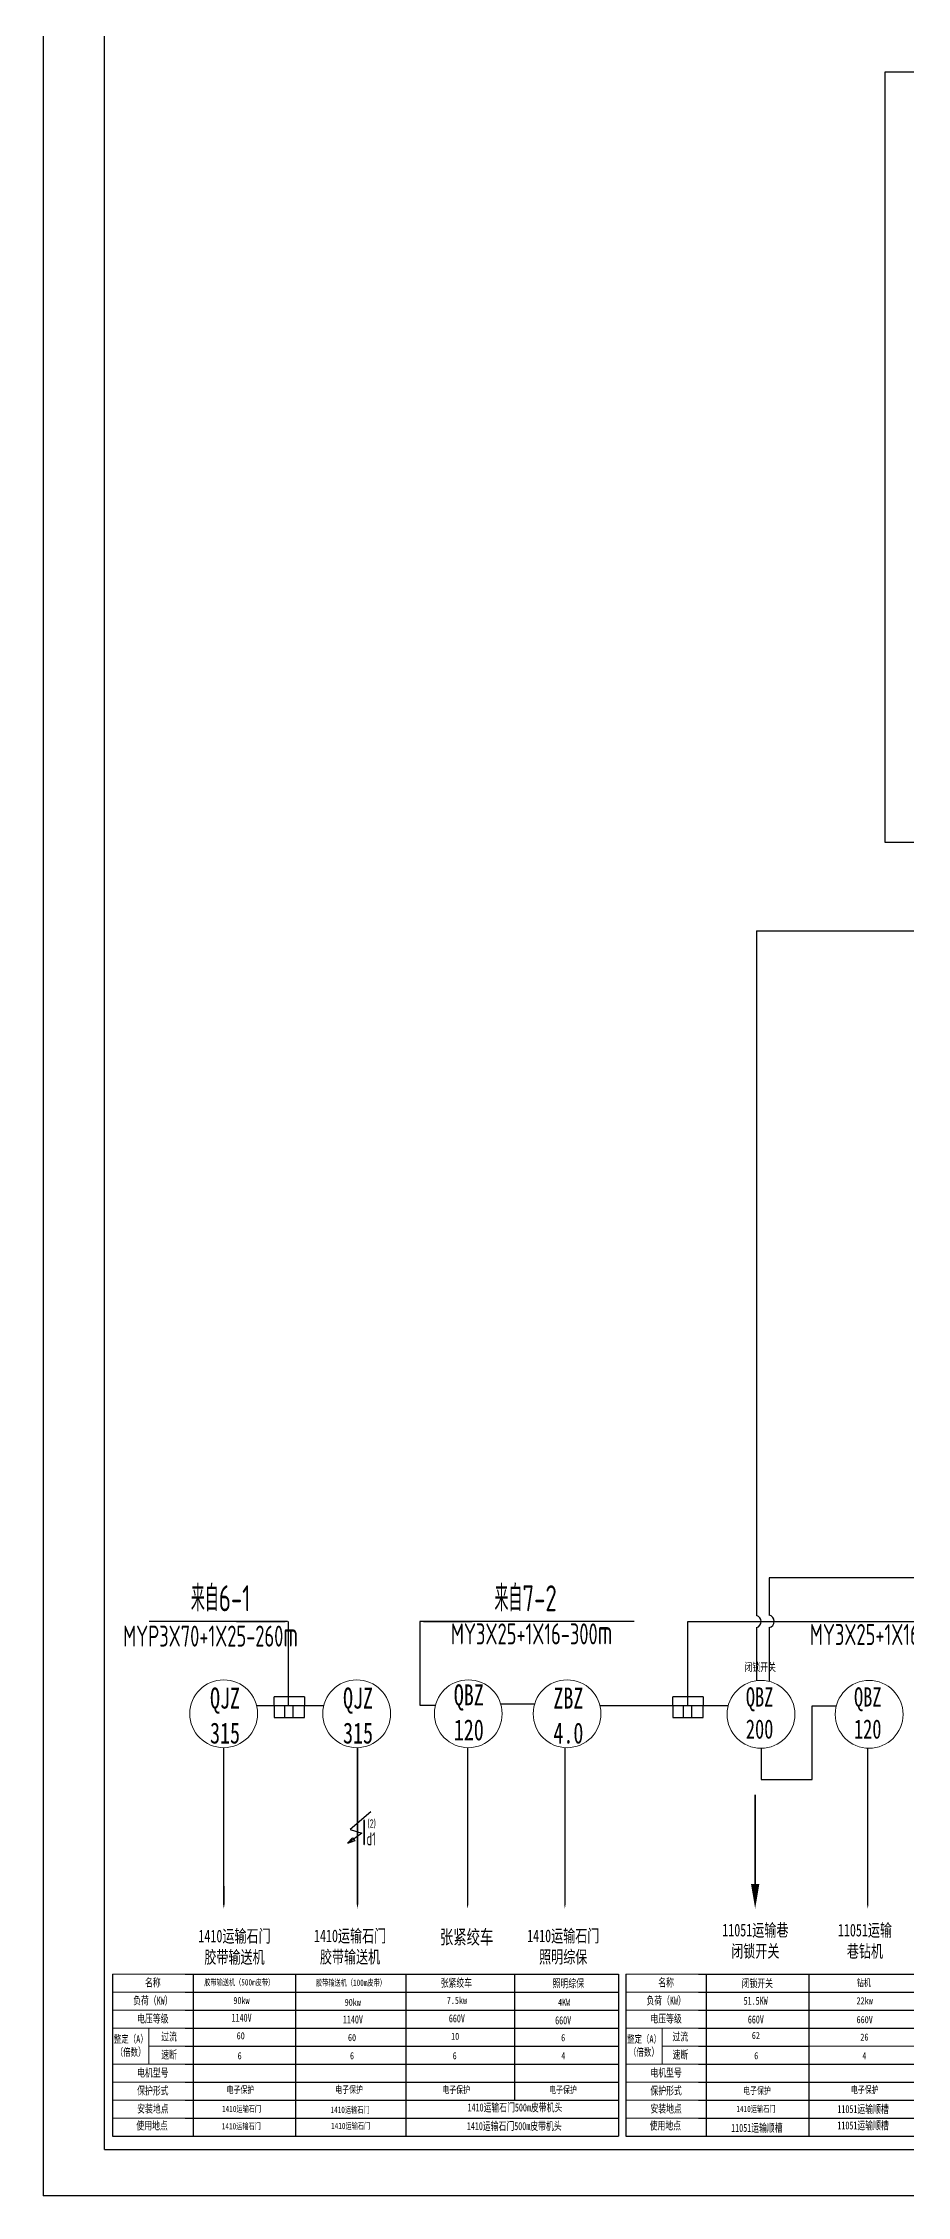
# Model space of a CAD drawing. Header units: millimetres. Extents: x -10061 to 3337, y -3023 to -418.
# Drawn here: x -10061 to -9814, y -3023 to -2407 of the extents above; entities that cross this region are included whole.
import ezdxf
from ezdxf.lldxf.tags import DXFTag

# ---------------------------------------------------------------- set-up
doc = ezdxf.new("R2010")
doc.units = ezdxf.units.MM
doc.layers.add('图框内框', color=16, linetype='Continuous', lineweight=100)
doc.layers.add('粗虚线', color=7, linetype='ACAD_ISO02W100', lineweight=25)
doc.styles.add('仿宋_GB2312', font='', dxfattribs={"width": 0.7, "height": 3})
doc.styles.add('国标', font='gbenor.shx', dxfattribs={"width": 0.75, "height": 3.5, "bigfont": 'gbcbig.shx'})
doc.styles.add('工程字', font='gbenor.shx', dxfattribs={"width": 0.67, "bigfont": 'gbcbig.shx'})
doc.styles.get('仿宋_GB2312').set_extended_font_data('FangSong_GB2312')
tags = doc.linetypes.add('ACAD_ISO02W100', pattern=[15, 12, -3]).pattern_tags.tags
tags[6:7] = [DXFTag(74, 4), DXFTag(75, 0), DXFTag(340, '0'), DXFTag(46, 1.0), DXFTag(50, 0.0), DXFTag(44, 0.0), DXFTag(45, 0.0)]
tags[4:5] = [DXFTag(74, 4), DXFTag(75, 0), DXFTag(340, '0'), DXFTag(46, 1.0), DXFTag(50, 0.0), DXFTag(44, 0.0), DXFTag(45, 0.0)]
tags = doc.linetypes.add('HIDDEN', pattern=[0.375, 0.25, -0.125]).pattern_tags.tags
tags[6:7] = [DXFTag(74, 4), DXFTag(75, 0), DXFTag(340, '0'), DXFTag(46, 1.0), DXFTag(50, 0.0), DXFTag(44, 0.0), DXFTag(45, 0.0)]
tags[4:5] = [DXFTag(74, 4), DXFTag(75, 0), DXFTag(340, '0'), DXFTag(46, 1.0), DXFTag(50, 0.0), DXFTag(44, 0.0), DXFTag(45, 0.0)]

msp = doc.modelspace()

# ---------------------------------------------------------------- linework, layer by layer
at = {"color": 0, "lineweight": -3}
msp.add_line((-10060.78, -2078.4), (-10060.78, -3022.9), dxfattribs=at)
at = {"color": 0, "lineweight": 35}
msp.add_line((-9857.06, -2933.65), (-9857.06, -2908.2), dxfattribs=at)
at = {"color": 7, "lineweight": 15}
for p, q in [((-10040.87, -2959.44), (-10020.12, -2959.44)), ((-9894.04, -2959.44), (-9873.28, -2959.44)), ((-10040.87, -2964.59), (-10020.12, -2964.59)), ((-9894.04, -2964.59), (-9873.28, -2964.59)), ((-10040.87, -2969.74), (-10020.12, -2969.74)), ((-9894.04, -2969.74), (-9873.28, -2969.74)), ((-10040.87, -2974.89), (-10020.12, -2974.89)), ((-10030.49, -2974.89), (-10030.49, -2985.2)), ((-9894.04, -2974.89), (-9873.28, -2974.89)), ((-9883.66, -2974.89), (-9883.66, -2985.2)), ((-10040.87, -2985.2), (-10020.12, -2985.2)), ((-10030.49, -2980.04), (-10020.12, -2980.04)), ((-9894.04, -2985.2), (-9873.28, -2985.2)), ((-9883.66, -2980.04), (-9873.28, -2980.04)), ((-10040.87, -2990.35), (-10020.12, -2990.35)), ((-9894.04, -2990.35), (-9873.28, -2990.35)), ((-10040.87, -2995.5), (-10020.12, -2995.5)), ((-9894.04, -2995.5), (-9873.28, -2995.5)), ((-10040.87, -3000.65), (-10020.12, -3000.65)), ((-9894.04, -3000.65), (-9873.28, -3000.65))]:
    msp.add_line(p, q, dxfattribs=at)
at = {"color": 7, "linetype": 'ByBlock', "lineweight": 30}
msp.add_line((-10043.2, -3009.66), (-8165.88, -3009.51), dxfattribs=at)
at = {"lineweight": -2}
msp.add_line((-8149.48, -3022.9), (-10060.78, -3022.9), dxfattribs=at)
at = {"color": 0, "lineweight": 35}
for points in [[(-10005.47, -2858.63, 0.4, 0.4, 0), (-9997.61, -2858.63, 2.4, 0, 0), (-9990.52, -2858.64, 0, 0, 0)], [(-9938, -2858.64, 0.4, 0.4, 0), (-9945.86, -2858.64, 2.4, 0, 0), (-9952.95, -2858.64, 0, 0, 0)], [(-10009.09, -2894.7, 0.4, 0.4, 0), (-10009.07, -2933.65, 2.4, 0, 0), (-10009.07, -2940.74, 0, 0, 0)], [(-9970.82, -2894.7, 0.4, 0.4, 0), (-9970.82, -2933.65, 2.4, 0, 0), (-9970.82, -2940.74, 0, 0, 0)], [(-9939.33, -2894.7, 0.4, 0.4, 0), (-9939.33, -2933.65, 2.4, 0, 0), (-9939.33, -2940.74, 0, 0, 0)], [(-9911.5, -2894.7, 0.4, 0.4, 0), (-9911.5, -2933.65, 2.4, 0, 0), (-9911.5, -2940.74, 0, 0, 0)], [(-9824.85, -2894.74, 0.4, 0.4, 0), (-9824.85, -2933.69, 2.4, 0, 0), (-9824.85, -2940.78, 0, 0, 0)], [(-9857.06, -2933.65, 0.4, 0.4, 0), (-9857.06, -2933.65, 2.4, 0, 0), (-9857.06, -2940.74, 0, 0, 0)]]:
    msp.add_lwpolyline(points, format="xyseb", dxfattribs=at)
at = {"color": 7, "lineweight": 15}
for centre in [(-10009.1, -2885), (-9971.06, -2885), (-9939.14, -2885), (-9910.87, -2885), (-9855.39, -2885.17), (-9824.46, -2885.17)]:
    msp.add_circle(centre, 9.7, dxfattribs=at)
at = {"layer": '图框内框', "color": 0, "lineweight": 30}
msp.add_line((-10043.2, -3009.66), (-10043.2, -2091.86), dxfattribs=at)
at = {"layer": '图框内框', "color": 3, "linetype": 'HIDDEN', "lineweight": -3}
for p, q in [((-9856.66, -2661.07), (-9856.66, -2856.89)), ((-9856.66, -2661.07), (-9552.46, -2661.07)), ((-9856.66, -2860.35), (-9856.66, -2875.55))]:
    msp.add_line(p, q, dxfattribs=at)
at = {"layer": '图框内框', "color": 1, "linetype": 'HIDDEN', "lineweight": -3}
for p, q in [((-9853.06, -2846.17), (-9853.06, -2856.79)), ((-8652.33, -2846.17), (-9853.06, -2846.17)), ((-9853.07, -2860.35), (-9853.07, -2875.55))]:
    msp.add_line(p, q, dxfattribs=at)
at = {"layer": '图框内框', "color": 0, "lineweight": -3}
for p, q in [((-9990.85, -2858.64), (-10030.42, -2858.64)), ((-9990.52, -2882.69), (-9990.52, -2858.64)), ((-9891.67, -2858.64), (-9952.95, -2858.64)), ((-9952.95, -2858.64), (-9952.95, -2882.58)), ((-9876.37, -2882.69), (-9876.37, -2858.64)), ((-9876.37, -2858.64), (-9776.24, -2858.64)), ((-9994.66, -2882.69), (-9994.66, -2880.19)), ((-9986.01, -2880.19), (-9994.66, -2880.19)), ((-9986.01, -2880.19), (-9986.01, -2882.72)), ((-9880.61, -2882.69), (-9880.61, -2880.19)), ((-9871.97, -2880.19), (-9880.61, -2880.19)), ((-9871.97, -2880.19), (-9871.97, -2882.72)), ((-9980.48, -2882.69), (-9999.68, -2882.69)), ((-9994.66, -2882.69), (-9994.66, -2886.11)), ((-9994.66, -2886.11), (-9991.7, -2886.11)), ((-9991.7, -2882.69), (-9991.7, -2886.11)), ((-9991.7, -2886.11), (-9986.01, -2886.11)), ((-9989.21, -2886.11), (-9989.21, -2882.69)), ((-9986.01, -2886.11), (-9986.01, -2882.72)), ((-9952.95, -2882.58), (-9948.54, -2882.58)), ((-9929.86, -2882.17), (-9920.15, -2882.17)), ((-9864.77, -2882.69), (-9901.45, -2882.69)), ((-9880.61, -2882.69), (-9880.61, -2886.11)), ((-9880.61, -2886.11), (-9877.65, -2886.11)), ((-9877.65, -2882.69), (-9877.65, -2886.11)), ((-9877.65, -2886.11), (-9871.97, -2886.11)), ((-9875.16, -2886.11), (-9875.16, -2882.69)), ((-9871.97, -2886.11), (-9871.97, -2882.72)), ((-9840.71, -2903.79), (-9840.71, -2882.69)), ((-9840.71, -2882.69), (-9833.84, -2882.69)), ((-9855.39, -2894.87), (-9855.39, -2903.79)), ((-9855.39, -2903.79), (-9840.71, -2903.79)), ((-9966.99, -2913.02), (-9972.91, -2918.09)), ((-9972.91, -2918.09), (-9969.59, -2919.13)), ((-9973.64, -2922.03), (-9972.26, -2920.48)), ((-9971.58, -2921.31), (-9973.64, -2922.07)), ((-9969.59, -2919.13), (-9973.53, -2922.03)), ((-9972.26, -2920.48), (-9971.58, -2921.31)), ((-10040.87, -2959.44), (-10040.87, -3005.77)), ((-10020.12, -2959.44), (-9988.58, -2959.44)), ((-10017.88, -2959.44), (-10017.88, -3005.77)), ((-9992.75, -2959.44), (-9957.04, -2959.44)), ((-9988.58, -2959.44), (-9988.58, -3005.77)), ((-9957.04, -2959.44), (-9957.04, -3005.77)), ((-9957.04, -2959.44), (-9927.74, -2959.44)), ((-9957.04, -2959.44), (-9957.04, -3005.77)), ((-9931.91, -2959.44), (-9896.2, -2959.44)), ((-9925.9, -2959.44), (-9925.9, -2995.5)), ((-9896.2, -2959.44), (-9896.2, -3005.77)), ((-9894.04, -2959.44), (-9894.04, -3005.77)), ((-9873.28, -2959.44), (-9841.75, -2959.44)), ((-9871.05, -2959.44), (-9871.05, -3005.77)), ((-9845.92, -2959.44), (-9778.67, -2959.44)), ((-9841.75, -2959.44), (-9841.75, -3005.77)), ((-10020.12, -2964.59), (-9988.58, -2964.59)), ((-9992.75, -2964.59), (-9957.04, -2964.59)), ((-9957.04, -2964.59), (-9927.74, -2964.59)), ((-9931.91, -2964.59), (-9896.2, -2964.59)), ((-9873.28, -2964.59), (-9841.75, -2964.59)), ((-9845.92, -2964.59), (-9778.67, -2964.59)), ((-10020.12, -2969.74), (-9988.58, -2969.74)), ((-9992.75, -2969.74), (-9957.04, -2969.74)), ((-9957.04, -2969.74), (-9927.74, -2969.74)), ((-9931.91, -2969.74), (-9896.2, -2969.74)), ((-9873.28, -2969.74), (-9841.75, -2969.74)), ((-9845.92, -2969.74), (-9778.67, -2969.74)), ((-10020.12, -2974.89), (-9988.58, -2974.89)), ((-9992.75, -2974.89), (-9957.04, -2974.89)), ((-9957.04, -2974.89), (-9927.74, -2974.89)), ((-9931.91, -2974.89), (-9896.2, -2974.89)), ((-9873.28, -2974.89), (-9841.75, -2974.89)), ((-9845.92, -2974.89), (-9778.67, -2974.89)), ((-9845.92, -2980.04), (-9778.67, -2979.92)), ((-10020.12, -2980.04), (-9988.58, -2980.04)), ((-10020.12, -2985.2), (-9988.58, -2985.2)), ((-9992.75, -2980.04), (-9957.04, -2980.04)), ((-9992.75, -2985.2), (-9957.04, -2985.2)), ((-9957.04, -2980.04), (-9927.74, -2980.04)), ((-9957.04, -2985.2), (-9927.74, -2985.2)), ((-9931.91, -2980.04), (-9896.2, -2980.04)), ((-9931.91, -2985.2), (-9896.2, -2985.2)), ((-9873.28, -2980.04), (-9841.75, -2980.04)), ((-9873.28, -2985.2), (-9841.75, -2985.2)), ((-9845.92, -2985.2), (-9778.67, -2985.2)), ((-10020.12, -2990.35), (-9988.58, -2990.35)), ((-9992.75, -2990.35), (-9957.04, -2990.35)), ((-9957.04, -2990.35), (-9927.74, -2990.35)), ((-9931.91, -2990.35), (-9896.2, -2990.35)), ((-9873.28, -2990.35), (-9841.75, -2990.35)), ((-9845.92, -2990.35), (-9778.67, -2990.35)), ((-10020.12, -2995.5), (-9988.58, -2995.5)), ((-9992.75, -2995.5), (-9957.04, -2995.5)), ((-9957.04, -2995.5), (-9927.74, -2995.5)), ((-9931.91, -2995.5), (-9896.2, -2995.5)), ((-9873.28, -2995.5), (-9841.75, -2995.5)), ((-9845.92, -2995.5), (-9778.67, -2995.5)), ((-10020.12, -3000.65), (-9988.58, -3000.65)), ((-9992.75, -3000.65), (-9957.04, -3000.65)), ((-9957.04, -3000.65), (-9927.74, -3000.65)), ((-9931.91, -3000.65), (-9896.2, -3000.65)), ((-9873.28, -3000.65), (-9841.75, -3000.65)), ((-9845.92, -3000.65), (-9778.67, -3000.65)), ((-10040.87, -3005.77), (-9957.04, -3005.77)), ((-9957.04, -3005.77), (-9896.2, -3005.77)), ((-9894.04, -3005.77), (-9778.67, -3005.77))]:
    msp.add_line(p, q, dxfattribs=at)
at = {"layer": '图框内框', "color": 0, "linetype": 'ACAD_ISO02W100', "lineweight": -3}
msp.add_lwpolyline([(-9819.85, -2415.39), (-9623.93, -2415.39), (-9623.93, -2635.82), (-9819.85, -2635.82)], close=True, dxfattribs=at)
at = {"layer": '图框内框', "color": 1, "linetype": 'HIDDEN', "lineweight": -3}
msp.add_arc((-9853.46, -2858.57), 1.82, 282.12605, 77.43137, dxfattribs=at)
at = {"layer": '图框内框', "color": 3, "linetype": 'HIDDEN', "lineweight": -3}
msp.add_arc((-9857.14, -2858.62), 1.79, 285.45338, 74.54662, dxfattribs=at)

# ---------------------------------------------------------------- texts
at = {"color": 7, "linetype": 'ByBlock', "width": 76.4916, "attachment_point": 5, "style": '国标'}
for s, insert, char_height in [('来自6-1 ', (-10009.97, -2851.97), 7.432), ('来自7-2 ', (-9922.74, -2851.97), 7.432), (' {\\H0.8571x;MYP3X70+1X25-260}m', (-10014.28, -2862.29), 7), (' {\\H0.8571x;MY3X25+1X16-300}m', (-9922.43, -2861.66), 7), (' {\\H0.8571x;MY3X25+1X16-200}m', (-9819.79, -2861.84), 7)]:
    msp.add_mtext(s, dxfattribs=dict(at, insert=insert, char_height=char_height))
at = {"color": 7, "lineweight": 15, "attachment_point": 5, "style": '仿宋_GB2312'}
for s, insert, char_height, width in [('{\\fFangSong|b0|i0|c134|p49;闭锁开关}', (-9855.61, -2871.79), 2.2879, 16.9123), ('QJZ\\P315', (-10008.72, -2885.56), 6, 23.7778), ('QJZ\\P315', (-9970.67, -2885.56), 6, 23.7778), ('QBZ\\P120', (-9938.98, -2884.65), 6, 23.7778), ('ZBZ\\P4.0', (-9910.49, -2885.56), 6, 23.7778), ('QBZ\\P200', (-9855.79, -2884.82), 5.5, 23.7778), ('QBZ\\P120', (-9824.86, -2884.82), 5.5, 23.7778), ('{\\fFangSong|b0|i0|c134|p49;1410运输石门\\P胶带输送机}', (-10006.01, -2951.78), 3.61, 30.2344), ('{\\fFangSong|b0|i0|c134|p49;1410运输石门\\P胶带输送机}', (-9972.95, -2951.73), 3.61, 30.2344), ('{\\fFangSong|b0|i0|c134|p49;张紧绞车}', (-9939.6, -2949.07), 4, 33.5007), ('{\\fFangSong|b0|i0|c134|p49;1410运输石门\\P照明综保}', (-9911.97, -2951.73), 3.61, 30.2344), ('{\\fFangSong|b0|i0|c134|p49;11051运输巷\\P闭锁开关}', (-9857.02, -2950.08), 3.61, 30.2344), ('{\\fFangSong|b0|i0|c134|p49;11051运输\\P巷钻机}', (-9825.66, -2950.08), 3.61, 30.2344), ('名称', (-10029.37, -2962.01), 2.288, 16.9123), ('{\\fFangSong|b0|i0|c134|p49;张紧绞车}', (-9942.53, -2962.1), 2.2879, 16.9123), ('{\\fFangSong|b0|i0|c134|p49;照明综保}', (-9910.5, -2962.24), 2.2879, 16.9123), ('名称', (-9882.54, -2962.01), 2.288, 16.9123), ('{\\fFangSong|b0|i0|c134|p49;闭锁开关}', (-9856.45, -2962.21), 2.2879, 16.9123), ('{\\fSimSun|b0|i0|c134|p2;钻机}', (-9825.97, -2962.01), 2.024, 14.9615), ('{\\fSimSun|b0|i0|c134|p2;负荷（KW）}', (-10029.37, -2967.17), 2.2879, 16.9123), ('{\\fSimSun|b0|i0|c134|p2;7.5kw}', (-9942.38, -2966.98), 2.024, 14.9615), ('{\\fFangSong|b0|i0|c134|p49;4KW}', (-9911.71, -2967.49), 2.024, 14.9615), ('{\\fSimSun|b0|i0|c134|p2;负荷（KW）}', (-9882.54, -2967.17), 2.2879, 16.9123), ('{\\fFangSong|b0|i0|c134|p49;51.5KW}', (-9856.92, -2967.1), 2.2879, 16.9123), ('{\\fSimSun|b0|i0|c134|p2;\\C0;22kw}', (-9825.74, -2967.07), 2.024, 14.9615), ('电压等级', (-10029.37, -2972.32), 2.288, 16.9123), ('{\\fFangSong|b0|i0|c134|p49;660V}', (-9942.39, -2972.14), 2.2879, 16.9123), ('{\\fFangSong|b0|i0|c134|p49;660V}', (-9911.99, -2972.68), 2.2879, 16.9123), ('电压等级', (-9882.54, -2972.32), 2.288, 16.9123), ('{\\fFangSong|b0|i0|c134|p49;660V}', (-9856.87, -2972.44), 2.2879, 16.9123), ('{\\fSimSun|b0|i0|c134|p2;660V}', (-9825.73, -2972.49), 2.024, 14.9615), ('{\\H0.95x;整定（A）\\P（倍数}）', (-10035.68, -2980.04), 2.2879, 10.3783), ('过流', (-10024.72, -2977.47), 2.288, 10.3783), ('{\\fSimSun|b0|i0|c134|p2;10}', (-9942.88, -2977.25), 2.024, 14.9615), ('{\\fSimSun|b0|i0|c134|p2;6}', (-9911.99, -2977.66), 2.024, 14.9615), ('{\\H0.95x;整定（A）\\P（倍数}）', (-9888.85, -2980.04), 2.2879, 10.3783), ('过流', (-9878.47, -2977.47), 2.288, 10.3783), ('{\\fSimSun|b0|i0|c134|p2;62}', (-9856.85, -2977.02), 2.024, 14.9615), ('{\\fSimSun|b0|i0|c134|p2;26}', (-9825.82, -2977.48), 2.024, 14.9615), ('速断', (-10024.72, -2982.62), 2.288, 10.3783), ('速断', (-9878.47, -2982.62), 2.288, 10.3783), ('保护形式', (-10029.37, -2992.92), 2.288, 16.9123), ('电机型号', (-10029.37, -2987.77), 2.288, 16.9123), ('{\\fSimSun|b0|i0|c134|p2;电子保护}', (-10004.31, -2992.66), 2.024, 14.9615), ('{\\fSimSun|b0|i0|c134|p2;电子保护}', (-9973.23, -2992.59), 2.024, 14.9615), ('{\\fSimSun|b0|i0|c134|p2;电子保护}', (-9942.59, -2992.66), 2.024, 14.9615), ('{\\fSimSun|b0|i0|c134|p2;电子保护}', (-9912.05, -2992.66), 2.024, 14.9615), ('保护形式', (-9882.54, -2992.92), 2.288, 16.9123), ('电机型号', (-9882.54, -2987.77), 2.288, 16.9123), ('{\\fSimSun|b0|i0|c134|p2;电子保护}', (-9856.54, -2992.88), 2.024, 14.9615), ('{\\fSimSun|b0|i0|c134|p2;电子保护}', (-9825.72, -2992.66), 2.024, 14.9615), ('{\\fSimSun|b0|i0|c134|p2;电子保护}', (-9825.7, -2992.66), 2.024, 14.9615), ('安装地点', (-10029.37, -2998.08), 2.288, 16.9123), ('{\\fSimSun|b0|i0|c134|p2;1410运输石门500m皮带机头}', (-9925.78, -2997.73), 2.2879, 44.1671), ('安装地点', (-9882.54, -2998.08), 2.288, 16.9123), ('{\\fSimSun|b0|i0|c134|p2;11051运输顺槽}', (-9826.2, -2998.18), 2.2879, 19.2581), ('{\\fSimSun|b0|i0|c134|p2;使用地点}', (-10029.59, -3002.91), 2.2879, 16.9123), ('{\\fSimSun|b0|i0|c134|p2;1410运输石门500m皮带机头}', (-9925.98, -3003.05), 2.2879, 44.1671), ('{\\fSimSun|b0|i0|c134|p2;使用地点}', (-9882.76, -3002.91), 2.2879, 16.9123), ('{\\fSimSun|b0|i0|c134|p2;11051运输顺槽}', (-9856.58, -3003.56), 2.2879, 19.2581), ('{\\fSimSun|b0|i0|c134|p2;11051运输顺槽}', (-9826.2, -3002.86), 2.2879, 19.2581)]:
    msp.add_mtext(s, dxfattribs=dict(at, insert=insert, char_height=char_height, width=width))
at = {"color": 0, "lineweight": 15, "attachment_point": 5, "style": '仿宋_GB2312'}
for s, insert, char_height, width in [('{\\fSimSun|b0|i0|c134|p2;胶带输送机（500m皮带）}', (-10004.66, -2961.93), 1.8, 20.4733), ('{\\fSimSun|b0|i0|c134|p2;胶带输送机（100m皮带）}', (-9972.7, -2962.03), 1.8, 20.4733), ('{\\fSimSun|b0|i0|c134|p2;90kw}', (-10004.02, -2967.02), 2.024, 14.9615), ('{\\fSimSun|b0|i0|c134|p2;90kw}', (-9972.18, -2967.54), 2.024, 14.9615), ('{\\fFangSong|b0|i0|c134|p49;1140V}', (-10003.97, -2971.93), 2.2879, 16.9123), ('{\\fFangSong|b0|i0|c134|p49;1140V}', (-9972.13, -2972.45), 2.2879, 16.9123), ('{\\fSimSun|b0|i0|c134|p2;60}', (-10004.23, -2977.1), 2.024, 14.9615), ('{\\fSimSun|b0|i0|c134|p2;60}', (-9972.39, -2977.62), 2.024, 14.9615), ('{\\fSimSun|b0|i0|c134|p2;6}', (-10004.53, -2982.82), 2.024, 14.9615), ('{\\fSimSun|b0|i0|c134|p2;6}', (-9972.39, -2982.82), 2.024, 14.9615), ('{\\fSimSun|b0|i0|c134|p2;6}', (-9943.01, -2982.82), 2.024, 14.9615), ('{\\fSimSun|b0|i0|c134|p2;4}', (-9911.95, -2982.82), 2.024, 14.9615), ('{\\fSimSun|b0|i0|c134|p2;6}', (-9856.76, -2982.82), 2.024, 14.9615), ('{\\fSimSun|b0|i0|c134|p2;4}', (-9825.82, -2982.82), 2.024, 14.9615), ('{\\fSimSun|b0|i0|c134|p2;1410运输石门}', (-10003.99, -2998.1), 1.8, 15.3428), ('{\\fSimSun|b0|i0|c134|p2;1410运输石门}', (-9972.95, -2998.36), 1.8, 15.3428), ('{\\fSimSun|b0|i0|c134|p2;1410运输石门}', (-9856.85, -2998.12), 1.8, 15.3428), ('{\\fSimSun|b0|i0|c134|p2;1410运输石门}', (-10004.06, -3003.06), 1.8, 15.3428), ('{\\fSimSun|b0|i0|c134|p2;1410运输石门}', (-9972.79, -3002.99), 1.8, 15.3428)]:
    msp.add_mtext(s, dxfattribs=dict(at, insert=insert, char_height=char_height, width=width))
at = {"layer": '粗虚线', "color": 7, "linetype": 'ByBlock', "attachment_point": 3, "style": '工程字'}
for s, insert, char_height, width in [('I{\\H0.5x;d1}', (-9965.6, -2915.18), 7.4547, 33.3816), ('{\\H0.95x;(2)}', (-9965.56, -2915.2), 2.4849, 7.6045)]:
    msp.add_mtext(s, dxfattribs=dict(at, insert=insert, char_height=char_height, width=width))

doc.saveas('drawing.dxf')
